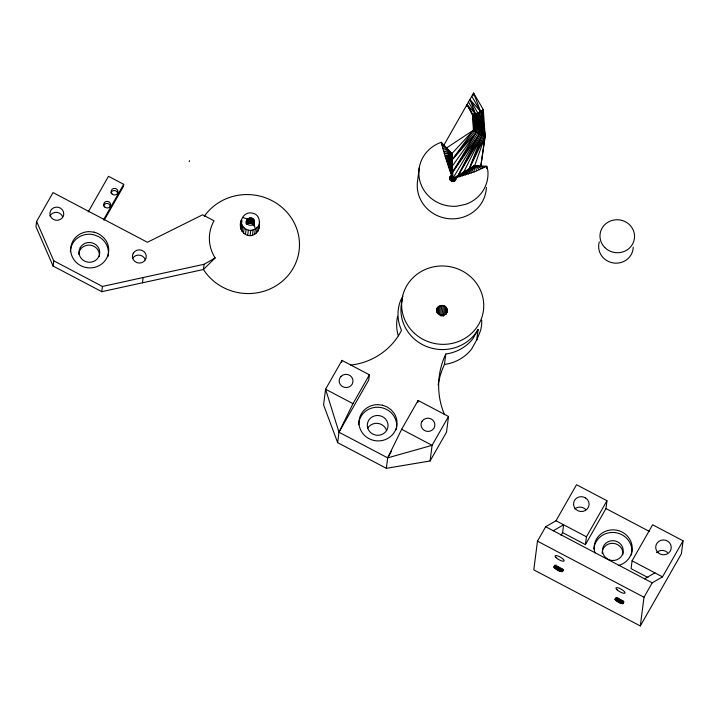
<?xml version="1.0" encoding="UTF-8"?>
<svg xmlns="http://www.w3.org/2000/svg" width="719" height="719" viewBox="0 0 719 719"><rect width="100%" height="100%" fill="white"/><g stroke="black" fill="none" stroke-linecap="round" stroke-linejoin="round"><path stroke-width="1.08" d="M480.876 166.332L485.154 136.008L481.946 110.465L482.224 135.091L458.246 175.292L479.294 134.174L476.625 113.413L476.517 132.08L452.557 172.29L479.294 134.174L479.249 112.227L482.224 135.091L469.246 168.776L485.154 136.008L483.294 109.576L473.569 93.039L443.767 145.373M452.359 166.035L476.517 132.08L474.082 114.006L473.74 129.995L452.161 159.771L476.517 132.08L475.358 113.71L470.145 99.851L480.598 111.346L482.224 135.091L463.746 172.03M453.087 181.512L451.963 153.515L441.241 142.299A34.611 32.975 7.3 0 0 419.734 180.415A34.611 32.975 7.3 0 0 456.799 206.2L465.588 204.349A34.611 32.975 7.3 0 0 487.833 170.502L486.808 166.296L474.756 165.514L455.918 177.746C456.646 185.331 444.675 179.04 451.613 175.481L451.963 153.515L473.74 129.995L472.805 114.303L466.991 104.579L466.775 106.313M451.065 173.935L451.963 153.515L441.969 145.076L441.241 142.299M453.914 181.332L450.507 172.38L451.963 153.515L442.742 147.934L441.969 145.076M240.622 227.024C239.679 219.915 244.379 211.053 252.603 213.157C261.321 215.071 259.811 224.822 257.905 231.141C249.673 242.132 236.165 231.266 241.53 219.529M246.572 220.733C245.197 226.161 254.67 227.213 254.49 221.596C253.969 215.43 244.343 217.857 246.204 223.816M257.905 231.141L258.759 229.01L258.75 225.227M436.864 309.161C435.04 316.324 447.542 317.708 447.299 310.302C447.119 303.337 435.66 304.254 436.595 311.246M449.708 179.471L474.037 171.976L474.756 165.514L485.154 136.008L479.294 134.174L473.74 129.995L446.607 147.907M449.959 170.825L451.963 153.515L443.569 150.855L442.742 147.934M215.152 257.923L204.115 264.286L203.441 269.508L215.152 257.923A38.934 37.091 7.3 0 1 214.037 220.805L202.623 214.792L147.413 242.285L53.044 192.584L36.615 221.425L35.95 226.647L53.08 266.039L101.774 291.68L203.441 269.508A51.912 49.458 7.3 0 0 280.94 282.369A51.912 49.458 7.3 0 0 282.109 207.494A51.912 49.458 7.3 0 0 204.277 216.347M53.08 266.039L53.745 260.817L36.615 221.425M101.774 291.68L102.44 286.459L53.745 260.817M88.176 211.979L108.488 176.308L123.704 184.325L123.434 186.41L104.291 220.032M142.47 282.747L143.135 277.525L204.115 264.286M241.719 222.62L241.988 220.535M241 229.289L241.665 224.076L241.287 221.803M241.979 231.392L242.654 226.17L241.665 224.076M243.498 233.19L244.163 227.968L242.654 226.17M246.41 223.977L246.95 219.807M245.44 234.547L246.114 229.334L244.163 227.968M242.384 217.399L247.561 218.998L246.896 224.22L247.704 223.6L248.37 218.378M247.704 223.6L248.657 223.205L249.331 217.983M247.687 235.392L248.352 230.17L246.114 229.334M248.657 223.205L249.691 223.052L250.365 217.839M253.654 225.829L252.567 224.13L250.733 223.169L251.407 217.947M250.077 235.652L250.742 230.431L255.299 229.19L258.57 225.928M251.713 223.537L252.387 218.315M252.567 224.13L253.232 218.909M253.223 224.912L253.897 219.69M252.441 235.32L253.115 230.098M253.789 224.786L254.319 220.607M254.086 224.732L254.49 221.596M254.634 234.403L255.299 229.19L254.005 223.519M256.494 232.983L257.159 227.761M258.759 229.01L259.667 221.515M341.732 362.466L342.001 360.381L369.395 374.806L368.721 380.018L338.991 432.227L337.66 442.661L386.355 468.312L430.088 460.978L446.517 432.128L448.521 416.472L418.09 400.447L401.66 429.288L387.685 457.868L386.355 468.312M419.294 167.545L417.694 180.065A34.611 32.975 7.3 0 0 448.413 218.648A34.611 32.975 7.3 0 0 486.377 187.344M417.82 402.532L418.09 400.447M436.819 312.109L437.35 307.93M437.359 313.133L438.159 306.869M438.293 313.358L439.237 306.051M439.291 314.922L440.495 305.53M441.861 305.332L440.522 315.776L441.897 315.92L443.228 305.485M443.183 316.405L444.522 305.97M444.576 315.102L445.645 306.752M473.228 95.645L473.569 93.039L480.598 111.346L471.853 96.445M445.708 314.05L446.517 307.786M446.409 314.212L447.083 308.999M447.029 312.388L447.299 310.302M473.39 131.289L472.805 114.303L477.901 113.117L483.294 109.576L482.809 113.359M430.088 460.978L432.092 445.322L448.521 416.472M438.177 384.845A81.265 77.418 7.3 0 1 444.468 364.443L445.807 354.009A41.531 39.563 7.3 0 0 472.967 338.604L478.153 329.419A41.1 39.159 7.3 0 1 426.394 346.441A41.1 39.159 7.3 0 1 402.595 298.897M486.547 168.381L486.808 166.296L474.037 171.976M478.153 329.419L476.643 340.375L480.634 330.345A41.1 39.159 7.3 0 0 481.73 320.18M553.288 530.748L563.606 524.771L562.6 532.599L585.428 544.616L605.964 508.558L606.962 500.73L576.53 484.705L555.994 520.763L545.685 526.739L537.47 541.164L533.795 569.861L640.314 625.961L681.378 553.846L683.05 540.805L652.618 524.771L632.082 560.829L631.084 568.657L647.954 577.546M585.428 544.616L586.434 536.787L606.962 500.73M640.314 625.961L643.99 597.255L652.205 582.839L662.514 576.863L683.05 540.805M480.777 165.909L485.154 136.008M450.507 172.38L449.42 169.271L451.963 153.515L444.225 153.093M452.233 181.476L452.745 178.546L479.294 134.174L477.901 113.117L470.145 99.851M448.881 167.716L451.963 153.515L444.45 153.839L443.569 150.855M189.564 160.688L189.196 161.622M477.012 339.368L471.628 349.039A41.531 39.563 7.3 0 1 444.468 364.443M449.42 169.271L448.35 166.152L451.963 153.515L445.133 156.113M447.811 164.516L451.963 153.515L445.367 156.877L448.35 166.152M469.246 168.776L483.689 135.549L481.946 110.465M471.179 173.036L474.756 165.514L484.489 167.473M447.326 163.042L451.963 153.515L445.843 158.414M401.66 429.288L432.092 445.322L387.685 457.868L338.991 432.227L352.966 403.647L369.395 374.806M451.415 181.224L452.745 178.546L474.756 165.514L482.045 168.632M458.246 175.292L480.759 134.633L479.249 112.227M103.446 219.897L123.704 184.325M342.001 360.381L325.572 389.222L323.568 404.878L337.66 442.661M387.685 457.868L391.567 451.056M561 535.421L562.6 532.599M553.855 566.976C555.347 564.28 561.386 568.585 562.806 570.904C560.676 573.088 555.598 569.169 553.855 566.976L554.951 565.053M554.142 567.417L555.239 565.494M554.574 567.92L556.218 565.035M555.149 568.45L556.245 566.527M555.832 568.99L557.477 566.105M556.605 569.529L558.25 566.644M557.441 570.05L559.085 567.165M558.304 570.518L559.948 567.633M559.175 570.931L560.811 568.046M560.002 571.263L561.647 568.378M560.775 571.506L562.42 568.621M561.458 571.659L562.555 569.736M562.024 571.704L563.121 569.781M562.456 571.65L563.552 569.727M615.006 599.475C614.655 595.772 622.268 600.572 623.472 602.54C622.978 605.775 616.471 601.246 615.006 599.475L616.102 597.552M615.446 599.97L616.543 598.046M616.021 600.5L617.657 597.615M616.704 601.048L618.34 598.163M617.477 601.587L619.122 598.702M618.313 602.1L619.949 599.215M619.176 602.576L620.821 599.691M620.039 602.98L621.683 600.095M620.874 603.313L622.51 600.428M621.638 603.565L623.283 600.68M622.321 603.717L623.418 601.794M622.888 603.762L623.984 601.839M403 296.219L400.816 299.994A41.531 39.563 7.3 0 0 401.508 330.3C391.936 349.569 371.984 362.87 350.674 365.072M446.823 161.496L451.963 153.515L446.328 159.942M452.557 172.29L477.901 133.132L476.625 113.413M49.926 216.024L50.905 214.586A6.92 6.597 7.3 0 1 62.688 216.77M468.24 174.061L474.756 165.514L479.474 169.765M452.161 159.771L475.124 131.038L474.082 114.006M450.696 180.793L452.745 178.546L456.017 178.141M465.238 175.05L474.756 165.514L476.805 170.888M462.173 175.993L474.756 165.514L459.064 176.892M450.112 180.19L452.745 178.546L455.99 178.95M644.592 578.831L654.91 572.854M102.44 286.459L143.135 277.525M449.519 178.672L452.745 178.546L455.738 179.732M249.691 223.052L250.733 223.169M248.352 230.17L250.742 230.431M449.546 177.863L452.745 178.546L455.289 180.415M449.797 177.09L452.745 178.546L454.669 180.963M605.964 508.558L649.625 531.557M352.966 403.647L325.572 389.222L338.991 432.227M555.994 520.763L586.434 536.787M632.082 560.829L662.514 576.863M545.685 526.739L652.205 582.839M537.47 541.164L643.99 597.255M450.247 176.398L452.745 178.546L453.5 181.422M450.867 175.849L452.745 178.546M468.572 102.215L475.358 113.71L466.991 104.579L472.662 115.48M444.45 153.839L445.367 156.877M484.238 136.547L484.516 140.96M633.214 247.228A17.301 16.483 7.3 0 1 613.298 262.956A17.301 16.483 7.3 0 1 599.313 241.881M70.363 251.722A19.036 18.137 7.3 0 1 93.776 234.762L98.413 236.506A19.036 18.137 7.3 0 1 107.886 256.782M132.584 258.472A6.92 6.597 7.3 0 1 145.301 259.865M78.686 254.283A10.381 9.895 7.3 0 1 83.602 246.491L86.073 245.458A10.381 9.895 7.3 0 1 99.312 256.539M110.933 192.98A3.46 3.298 7.3 0 1 117.754 193.726M103.536 205.958A3.46 3.298 7.3 0 1 107.697 203.558A3.46 3.298 7.3 0 1 110.268 207.566M358.655 424.74A19.036 18.137 7.3 0 1 380.099 407.412A19.036 18.137 7.3 0 1 396.178 429.791M444.45 414.584A81.265 77.418 7.3 0 1 445.807 354.009M398.317 335.845A41.531 39.563 7.3 0 1 397.598 316.369M367.535 428.407A10.381 9.895 7.3 0 1 377.727 423.374A10.381 9.895 7.3 0 1 386.606 430.492M602.145 553.369A10.381 9.895 7.3 0 1 613.127 543.33A10.381 9.895 7.3 0 1 622.78 554.762M594.955 552.965A19.036 18.137 7.3 0 1 607.735 530.532A19.036 18.137 7.3 0 1 631.408 542.998A19.036 18.137 7.3 0 1 618.628 565.44M593.885 548.992A19.036 18.137 7.3 0 1 615.779 532.698A19.036 18.137 7.3 0 1 631.354 555.005M656.492 552.641A7.783 7.415 7.3 0 1 667.493 552.471M574.814 508.917A7.783 7.415 7.3 0 1 582.444 507.524L584.268 508.387A7.783 7.415 7.3 0 1 585.796 509.681M80.249 247.561L79.288 249.969A10.381 9.895 7.3 0 0 91.475 262.093A10.381 9.895 7.3 0 0 97.703 246.563A10.381 9.895 7.3 0 0 80.249 247.561M133.258 253.25L132.611 254.859A6.92 6.597 7.3 0 0 145.427 259.667L146.074 258.058A6.92 6.597 7.3 0 0 133.258 253.25M422.071 421.262L421.334 422.826A6.92 6.597 7.3 0 0 433.881 428.281L434.609 426.709A6.92 6.597 7.3 0 0 422.071 421.262M51.57 209.373L50.591 210.811A6.92 6.597 7.3 0 0 62.122 218.037L63.092 216.599A6.92 6.597 7.3 0 0 51.57 209.373M341.049 376.361L339.988 377.745A6.92 6.597 7.3 0 0 351.106 385.546L352.166 384.162A6.92 6.597 7.3 0 0 341.049 376.361M94.108 232.156L89.174 231.617A19.036 18.137 7.3 0 0 71.082 253.205A19.036 18.137 7.3 0 0 96.732 266.713A19.036 18.137 7.3 0 0 105.909 240.434C103.096 236.362 98.925 233.36 94.108 232.156M382.4 405.165L377.457 404.626A19.036 18.137 7.3 0 0 359.374 426.223A19.036 18.137 7.3 0 0 385.016 439.722A19.036 18.137 7.3 0 0 394.201 413.443L391.064 409.731L387.038 406.909L382.4 405.165M585.608 497.952L583.774 497.081A7.783 7.415 7.3 0 0 573.582 504.855A7.783 7.415 7.3 0 0 585.383 510.472A7.783 7.415 7.3 0 0 585.608 497.952M604.778 247.507A17.301 16.483 7.3 0 0 633.861 241.045A17.301 16.483 7.3 0 0 613.136 220.167A17.301 16.483 7.3 0 0 604.778 247.507M104.794 207.045A3.46 3.298 7.3 0 0 110.537 205.472A3.46 3.298 7.3 0 0 106.178 201.5A3.46 3.298 7.3 0 0 104.794 207.045M112.191 194.067A3.46 3.298 7.3 0 0 117.925 192.494A3.46 3.298 7.3 0 0 113.575 188.522A3.46 3.298 7.3 0 0 112.191 194.067M414.477 333.328A41.1 39.159 7.3 0 0 482.638 314.688A41.1 39.159 7.3 0 0 430.915 267.486A41.1 39.159 7.3 0 0 414.477 333.328M370.546 432.496A10.381 9.895 7.3 0 0 387.766 427.787A10.381 9.895 7.3 0 0 374.698 415.861A10.381 9.895 7.3 0 0 370.546 432.496M605.722 557.71A10.381 9.895 7.3 0 0 622.942 553.001A10.381 9.895 7.3 0 0 609.874 541.074A10.381 9.895 7.3 0 0 605.722 557.71M658.146 552.704A7.783 7.415 7.3 0 0 671.052 549.172A7.783 7.415 7.3 0 0 661.255 540.23A7.783 7.415 7.3 0 0 658.146 552.704M556.111 557.674A5.177 1.465 29.7 0 0 563.894 561.162A5.177 1.465 29.7 0 0 558.843 556.362A5.177 1.465 29.7 0 0 556.111 557.674M617.145 589.868A5.177 1.465 29.7 0 0 624.856 593.184A5.177 1.465 29.7 0 0 619.517 588.331A5.177 1.465 29.7 0 0 617.145 589.868"/></g></svg>
